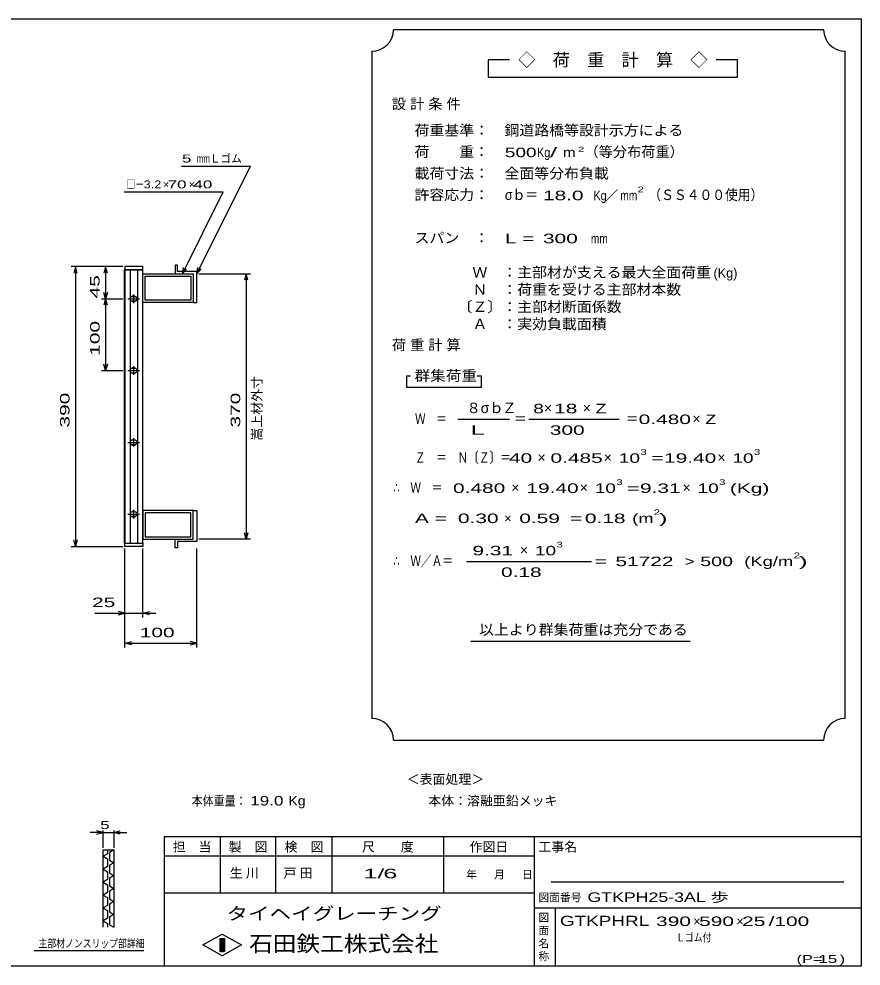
# Model space of a CAD drawing. Units: millimetres, scale not verified. Extents: x -1092 to 1042, y -770 to 629.
# Drawn here: x -133 to 1042, y -691 to 629 of the extents above; entities that cross this region are included whole.
import ezdxf
from ezdxf.enums import TextEntityAlignment as Align

# ---------------------------------------------------------------- set-up
doc = ezdxf.new("R2010")
doc.units = ezdxf.units.MM
doc.header["$LTSCALE"] = 6
for name, color, linetype, lineweight in [('0_2', 150, 'Continuous', 25), ('16', 3, 'Continuous', 25), ('22', 4, 'Continuous', 25), ('24', 2, 'Continuous', 25), ('32', 4, 'Continuous', 25)]:
    doc.layers.add(name, color=color, linetype=linetype, lineweight=lineweight)
doc.styles.add('ベクトル', font='')
doc.styles.get('ベクトル').set_extended_font_data('ベクトル')

msp = doc.modelspace()

# ---------------------------------------------------------------- linework, layer by layer
at = {"layer": '0_2'}
for p, q in [((-1034.4, 629.1), (1041.6, 629.1)), ((1041.6, 629.1), (1041.6, -690.9)), ((1041.6, -510.9), (69.6, -510.9)), ((69.6, -510.9), (69.6, -690.9)), ((147.6, -510.9), (147.6, -588.9)), ((225.6, -588.9), (225.6, -510.9)), ((303.6, -510.9), (303.6, -588.9)), ((459.6, -588.9), (459.6, -510.9)), ((585.6, -510.9), (585.6, -690.9)), ((585.6, -537.9), (69.6, -537.9)), ((1017.6, -573.9), (609.6, -573.9)), ((69.6, -588.9), (585.6, -588.9)), ((585.6, -609.9), (1041.6, -609.9)), ((615.6, -690.9), (615.6, -609.9)), ((123.6, -661.5), (150.6, -646.5)), ((150.6, -646.5), (177.6, -661.5)), ((147.6, -652.5), (153.6, -652.5)), ((147.6, -670.5), (147.6, -652.5)), ((147.6, -652.5), (148.8, -652.5)), ((148.8, -652.5), (148.8, -670.5)), ((150, -670.5), (150, -652.5)), ((150, -652.5), (151.2, -652.5)), ((151.2, -652.5), (151.2, -670.5)), ((152.4, -670.5), (152.4, -652.5)), ((152.4, -652.5), (153.6, -652.5)), ((153.6, -652.5), (153.6, -670.5)), ((153.6, -652.5), (153.6, -670.5)), ((150.6, -676.5), (123.6, -661.5)), ((153.6, -670.5), (147.6, -670.5)), ((148.8, -670.5), (150, -670.5)), ((177.6, -661.5), (150.6, -676.5)), ((151.2, -670.5), (152.4, -670.5)), ((1041.6, -690.9), (-1034.4, -690.9))]:
    msp.add_line(p, q, dxfattribs=at)
at = {"layer": '16'}
for p, q in [((14.3, -101.5), (14.3, 279.5)), ((14.3, 279.5), (15, 279.5)), ((40, 284), (15, 284)), ((15, 284), (15, 279.5)), ((15, 279.5), (40, 279.5)), ((15, 279.5), (15, -101.5)), ((40, 279.5), (15, 279.5)), ((22, 279.5), (22, -101.5)), ((33, -101.5), (33, 279.5)), ((40, 279.5), (40, 284)), ((40, -101.5), (40, 279.5)), ((88, 286), (85, 286)), ((85, 286), (85, 274)), ((88, 277), (88, 286)), ((40, 274), (110, 274)), ((40, 234), (40, 274)), ((43.2, 270.8), (106.8, 270.8)), ((43.2, 237.2), (43.2, 270.8)), ((85, 274), (110, 274)), ((115, 277), (88, 277)), ((106.8, 270.8), (106.8, 237.2)), ((110, 274), (110, 234)), ((110, 274), (110, 234)), ((115, 234), (115, 277)), ((19, 239), (35, 239)), ((29, 242), (25, 242)), ((27, 245), (27, 233)), ((25, 236), (29, 236)), ((110, 234), (40, 234)), ((106.8, 237.2), (43.2, 237.2)), ((110, 234), (115, 234)), ((19, 139), (35, 139)), ((29, 142), (25, 142)), ((25, 136), (29, 136)), ((27, 145), (27, 133)), ((29, 42), (25, 42)), ((27, 45), (27, 33)), ((19, 39), (35, 39)), ((25, 36), (29, 36)), ((19, -61), (35, -61)), ((29, -58), (25, -58)), ((25, -64), (29, -64)), ((27, -55), (27, -67)), ((110, -56), (40, -56)), ((40, -56), (40, -96)), ((106.8, -59.2), (43.2, -59.2)), ((43.2, -59.2), (43.2, -92.8)), ((106.8, -92.8), (106.8, -59.2)), ((110, -96), (110, -56)), ((110, -56), (115, -56)), ((110, -96), (110, -56)), ((115, -56), (115, -99)), ((15, -101.5), (14.3, -101.5)), ((15, -101.5), (40, -101.5)), ((15, -106), (15, -101.5)), ((15, -101.5), (40, -101.5)), ((40, -96), (110, -96)), ((40, -101.5), (40, -106)), ((43.2, -92.8), (106.8, -92.8)), ((85, -108), (85, -96)), ((85, -96), (110, -96)), ((115, -99), (88, -99)), ((88, -99), (88, -108)), ((40, -106), (15, -106)), ((88, -108), (85, -108))]:
    msp.add_line(p, q, dxfattribs=at)
for centre, radius, start, end in [((25, 239), 3, 90, 270), ((27, 239), 4, 46.6, 133.4), ((29, 239), 3, 270, 90), ((27, 239), 4, 226.6, 313.4), ((25, 139), 3, 90, 270), ((27, 139), 4, 46.6, 133.4), ((27, 139), 4, 226.6, 313.4), ((29, 139), 3, 270, 90), ((25, 39), 3, 90, 270), ((27, 39), 4, 46.6, 133.4), ((29, 39), 3, 270, 90), ((27, 39), 4, 226.6, 313.4), ((25, -61), 3, 90, 270), ((27, -61), 4, 46.6, 133.4), ((27, -61), 4, 226.6, 313.4), ((29, -61), 3, 270, 90)]:
    msp.add_arc(centre, radius, start, end, dxfattribs=at)
at = {"layer": '22'}
for p, q in [((94, 424), (190, 424)), ((115, 274), (190, 424)), ((14, 388), (152, 388)), ((95, 274), (152, 388)), ((12, 284), (-60, 284)), ((-54, 284), (-56.4, 275)), ((-51.6, 275), (-54, 284)), ((-54, 284), (-54, -106)), ((12, 284), (-18, 284)), ((-12, 284), (-14.4, 275)), ((-9.6, 275), (-12, 284)), ((-12, 284), (-12, 239)), ((95, 274), (96.8, 282.8)), ((95, 274), (101, 280.6)), ((115, 274), (116.8, 282.8)), ((115, 274), (121, 280.6)), ((118, 274), (190, 274)), ((184, 274), (181.6, 265)), ((186.4, 265), (184, 274)), ((184, 274), (184, -96)), ((-18, 239), (12, 239)), ((-12, 239), (-14.4, 248)), ((-12, 239), (-14.4, 230)), ((-9.6, 248), (-12, 239)), ((-9.6, 230), (-12, 239)), ((-12, 239), (-12, 139)), ((-12, 139), (-14.4, 148)), ((-9.6, 148), (-12, 139)), ((-18, 139), (12, 139)), ((184, -96), (181.6, -87)), ((186.4, -87), (184, -96)), ((-54, -106), (-56.4, -97)), ((-51.6, -97), (-54, -106)), ((190, -96), (118, -96)), ((-60, -106), (12, -106)), ((15, -205), (15, -109)), ((15, -247), (15, -109)), ((40, -205), (40, -109)), ((115, -247), (115, -109)), ((15, -199), (6, -196.6)), ((40, -199), (49, -196.6)), ((-27, -199), (15, -199)), ((6, -201.4), (15, -199)), ((15, -199), (40, -199)), ((49, -201.4), (40, -199)), ((40, -199), (58, -199)), ((15, -241), (24, -238.6)), ((24, -243.4), (15, -241)), ((15, -241), (115, -241)), ((115, -241), (106, -238.6)), ((106, -243.4), (115, -241))]:
    msp.add_line(p, q, dxfattribs=at)
at = {"layer": '24', "color": 4}
for p, q in [((989.4, 614.1), (389.4, 614.1)), ((359.4, 584.1), (359.4, -345.9)), ((1019.4, -345.9), (1019.4, 584.1)), ((551.4, 572.1), (521.4, 572.1)), ((521.4, 572.1), (521.4, 548.1)), ((869.4, 572.1), (839.4, 572.1)), ((869.4, 548.1), (869.4, 572.1)), ((521.4, 548.1), (869.4, 548.1)), ((413.4, 131.1), (407.4, 131.1)), ((407.4, 131.1), (407.4, 116.1)), ((512.4, 131.1), (506.4, 131.1)), ((512.4, 116.1), (512.4, 131.1)), ((407.4, 116.1), (512.4, 116.1)), ((479.4, 71.1), (551.4, 71.1)), ((578.4, 71.1), (704.4, 71.1)), ((491.4, -126.9), (665.4, -126.9)), ((497.4, -237.9), (803.4, -237.9)), ((389.4, -375.9), (989.4, -375.9))]:
    msp.add_line(p, q, dxfattribs=at)
for centre, start, end in [((359.4, 614.1), 270, 0), ((1019.4, 614.1), 180, 270), ((359.4, -375.9), 0, 90), ((1019.4, -375.9), 90, 180)]:
    msp.add_arc(centre, 30, start, end, dxfattribs=at)
at = {"layer": '32'}
for p, q in [((-15.6, -504.9), (-33.6, -504.9)), ((-15.6, -504.9), (-24.6, -502.5)), ((-24.6, -507.3), (-15.6, -504.9)), ((-15.6, -525.9), (-15.6, -501.9)), ((-15.6, -504.9), (-0.6, -504.9)), ((-0.6, -501.9), (-0.6, -525.9)), ((-0.6, -504.9), (8.4, -502.5)), ((8.4, -507.3), (-0.6, -504.9)), ((-0.6, -504.9), (17.4, -504.9)), ((-15.6, -528.9), (-0.6, -528.9)), ((-15.6, -636.9), (-15.6, -528.9)), ((-9.6, -534.3), (-15.6, -537.9)), ((-15.6, -537.9), (-9.6, -541.5)), ((-9.6, -528.9), (-9.6, -534.3)), ((-0.6, -528.9), (-6.6, -532.5)), ((-6.6, -532.5), (-6.6, -543.3)), ((-0.6, -528.9), (-0.6, -636.9)), ((-9.6, -552.3), (-15.6, -555.9)), ((-9.6, -541.5), (-9.6, -552.3)), ((-6.6, -543.3), (-0.6, -546.9)), ((-0.6, -546.9), (-6.6, -550.5)), ((-6.6, -550.5), (-6.6, -561.3)), ((-15.6, -555.9), (-9.6, -559.5)), ((-9.6, -559.5), (-9.6, -570.3)), ((-6.6, -561.3), (-0.6, -564.9)), ((-0.6, -564.9), (-6.6, -568.5)), ((-9.6, -570.3), (-15.6, -573.9)), ((-15.6, -573.9), (-9.6, -577.5)), ((-9.6, -577.5), (-9.6, -588.3)), ((-6.6, -568.5), (-6.6, -579.3)), ((-6.6, -579.3), (-0.6, -582.9)), ((-9.6, -588.3), (-15.6, -591.9)), ((-15.6, -591.9), (-9.6, -595.5)), ((-0.6, -582.9), (-6.6, -586.5)), ((-6.6, -586.5), (-6.6, -597.3)), ((-9.6, -606.3), (-15.6, -609.9)), ((-9.6, -595.5), (-9.6, -606.3)), ((-6.6, -597.3), (-0.6, -600.9)), ((-0.6, -600.9), (-6.6, -604.5)), ((-6.6, -604.5), (-6.6, -615.3)), ((-15.6, -609.9), (-9.6, -613.5)), ((-9.6, -613.5), (-9.6, -624.3)), ((-6.6, -615.3), (-0.6, -618.9)), ((-0.6, -618.9), (-6.6, -622.5)), ((-9.6, -624.3), (-15.6, -627.9)), ((-15.6, -627.9), (-9.6, -631.5)), ((-9.6, -631.5), (-9.6, -636.9)), ((-6.6, -622.5), (-6.6, -633.3)), ((-6.6, -633.3), (-0.6, -636.9)), ((41.4, -669.9), (-111.6, -669.9))]:
    msp.add_line(p, q, dxfattribs=at)

# ---------------------------------------------------------------- texts
at = {"layer": '0_2', "style": 'ベクトル'}
for s, height, p in [('担\u3000当', 13.2, (81.6, -524.7)), ('製\u3000図', 13.2, (159.6, -524.7)), ('検\u3000図', 13.2, (237.6, -524.7)), ('尺\u3000\u3000度', 13.2, (345.6, -524.7)), ('作図日', 13.2, (495.6, -524.7)), ('工事名', 13.2, (591.6, -524.7)), ('年', 11, (490.8, -563.4)), ('月', 11, (529.8, -563.4)), ('日', 11, (568.8, -563.4)), ('図面番号', 11, (591.6, -595.2)), ('図', 11, (591.6, -623.4)), ('面', 11, (591.6, -641.4)), ('名', 11, (591.6, -659.4)), ('称', 11, (591.6, -677.4))]:
    msp.add_text(s, height=height, dxfattribs=at).set_placement(p, align=Align.MIDDLE_LEFT)
at = {"layer": '0_2', "color": 222, "style": 'ベクトル'}
for s, height, width, p in [('タイヘイグレーチング', 17.6, 1.25, (156.6, -617.7)), ('石田鉄工株式会社', 21.99, 1.1, (188.1, -659.7))]:
    msp.add_text(s, height=height, dxfattribs=dict(at, width=width)).set_placement(p, align=Align.MIDDLE_LEFT)
at = {"layer": '22', "color": 2, "style": 'ベクトル'}
for s, height, width, p in [(' 5 ', 11, 1.6, (88, 434.5)), ('mm', 11, 0.75, (115, 434.5)), ('□－', 11, 0.8, (17, 398.5)), ('3.2', 11, 1.2, (41, 398.5)), (' 70 ', 11, 1.6, (68, 398.5)), (' 40 ', 11, 1.6, (104, 398.5)), (' 25 ', 13.2, 1.65, (-39, -184)), (' 100 ', 13.2, 1.65, (27.5, -226)), ('本体重量：', 13.2, 0.85, (108, -460.5)), (' 19.0', 13.2, 1.35, (183, -460.5)), ('Kg', 13.2, 1.1, (243, -460.5)), ('1/', 13.2, 2, (347.4, -561.9)), (' 6 ', 13.2, 2, (365.4, -561.9)), ('GTKPH25-3AL 歩', 13.2, 1.4, (660, -594.9)), ('GTKPHRL', 14.08, 1.4, (621.6, -627.9)), (' 390 ', 13.2, 1.65, (747.6, -628.5)), (' 590 ', 13.2, 1.65, (807.6, -628.5)), (' 25 ', 13.2, 1.65, (867.6, -628.5)), ('/', 13.2, 1.65, (912.6, -628.5)), (' 100 ', 13.2, 1.65, (912.6, -628.5)), ('Ｌゴム付', 11, 0.8, (783.6, -651)), ('(P=', 11, 1.55, (951.6, -681)), (' 15 ', 11, 1.6, (975.6, -681)), (')', 11, 1.6, (1011.6, -681))]:
    msp.add_text(s, height=height, dxfattribs=dict(at, width=width)).set_placement(p, align=Align.MIDDLE_LEFT)
for s, height, p in [('Ｌゴム', 11, (133, 434.5)), ('×', 11, (68, 398.5)), ('×', 11, (104, 398.5)), ('＜表面処理＞', 13.2, (408, -430.5)), ('本体：', 13.2, (438, -460.5)), ('溶融亜鉛メッキ', 13.2, (492, -460.5)), ('×', 13.2, (807.6, -628.5)), ('×', 13.2, (867.6, -628.5))]:
    msp.add_text(s, height=height, dxfattribs=at).set_placement(p, align=Align.MIDDLE_LEFT)
at = {"layer": '22', "color": 2, "style": 'ベクトル', "width": 1.65}
for s, p in [(' 45 ', (-27, 231.5)), (' 100 ', (-27, 151.5)), (' 390 ', (-69, 51.5)), (' 370 ', (169, 51.5))]:
    msp.add_text(s, height=13.2, rotation=90, dxfattribs=at).set_placement(p, align=Align.MIDDLE_LEFT)
at = {"layer": '22', "color": 2, "style": 'ベクトル'}
msp.add_text('嵩上材外寸', height=13.2, rotation=90, dxfattribs=at).set_placement((199, 41.5), align=Align.MIDDLE_LEFT)
at = {"layer": '22', "color": 2, "char_height": 13.2, "attachment_point": 4, "style": 'ベクトル'}
for s, insert in [('\\T1.25;生川\u3000', (161.1, -561.9)), ('\\T1.25;戸田\u3000', (236.1, -561.9))]:
    msp.add_mtext(s, dxfattribs=dict(at, insert=insert))
at = {"layer": '24', "style": 'ベクトル'}
for s, height, p in [('◇\u3000荷\u3000重\u3000計\u3000算\u3000◇', 17.6, (563.4, 572.1)), ('（等分布荷重）', 14.52, (655.8, 444)), ('／', 13.2, (684.9, 383.1)), ('(Kg)', 13.2, (835.8, 275.1)), ('８', 14.5, (491.4, 87)), ('σｂ', 14.52, (511.2, 87)), ('Ｚ', 14.5, (541.2, 87)), ('×', 14.5, (599.4, 87)), ('×', 14.5, (653.4, 87)), ('×', 14.5, (806.4, 72)), ('×', 14.5, (590.4, 18)), ('×', 14.5, (682.8, 18)), ('×', 14.5, (841.2, 18)), ('×', 14.5, (553.8, -24)), ('×', 14.5, (649.2, -24)), ('×', 14.5, (792.6, -24)), ('×', 13.2, (543.9, -66.9)), ('×', 14.5, (565.8, -111))]:
    msp.add_text(s, height=height, dxfattribs=at).set_placement(p, align=Align.MIDDLE_LEFT)
for s, height, width, p in [('荷重基準：\u3000', 14.52, 1.05, (418.8, 474)), ('鋼道路橋等設計示方による', 14.52, 1.05, (544.2, 474)), ('荷\u3000\u3000重：\u3000', 14.52, 1.05, (418.8, 444)), ('500', 13.2, 1.5, (544.8, 443.1)), ('Kg', 13.2, 0.85, (589.8, 443.1)), ('/', 13.2, 2, (607.8, 443.1)), ('2', 6.6, 1.8, (646.8, 447.6)), ('m', 13.2, 1.2, (625.8, 443.1)), ('載荷寸法：\u3000', 14.52, 1.05, (418.8, 414)), ('全面等分布負載', 14.52, 1.05, (544.2, 414)), ('許容応力：\u3000', 14.52, 1.05, (418.8, 384)), ('σｂ＝', 14.52, 0.9, (544.8, 384)), (' 18.0', 13.2, 1.65, (589.8, 383.1)), ('Kg', 13.2, 0.85, (668.4, 383.1)), ('mm', 13.2, 0.8, (705.9, 383.1)), ('2', 7.92, 1.5, (729.9, 391.5)), ('（ＳＳ４００使用）', 14.52, 0.9, (744.9, 384)), ('スパン\u3000：\u3000', 14.52, 1.05, (418.8, 324)), ('L =', 13.2, 1.65, (544.8, 323.1)), (' 300 ', 13.2, 1.65, (589.8, 323.1)), ('mm', 13.2, 0.8, (664.8, 323.1)), ('\u3000Ｗ\u3000：主部材が支える最大全面荷重', 14.52, 1.05, (478.8, 276)), ('\u3000Ｎ\u3000：荷重を受ける主部材本数', 14.52, 1.05, (478.8, 252)), ('〔Ｚ〕：主部材断面係数', 14.52, 1.05, (478.8, 228)), ('\u3000Ａ\u3000：実効負載面積', 14.52, 1.05, (478.8, 204)), ('群集荷重', 14.52, 1.1, (418.8, 132)), ('8', 13.2, 1.5, (584.4, 86.1)), (' 18 ', 13.2, 1.65, (605.4, 86.1)), ('Z', 13.2, 1.4, (671.4, 86.1)), ('Ｗ\u3000＝', 14.52, 0.75, (419.4, 72)), ('＝', 14.5, 0.9, (557.4, 72)), ('＝', 14.5, 0.9, (713.4, 72)), ('0.480', 13.2, 1.65, (731.4, 71.1)), ('Z', 13.2, 1.4, (824.4, 71.1)), (' 300 ', 13.2, 1.65, (599.4, 56.1)), ('Ｚ\u3000＝\u3000Ｎ〔Ｚ〕＝', 14.52, 0.75, (419.4, 18)), ('3', 7.92, 1.5, (733.8, 25.5)), ('3', 7.92, 1.5, (892.2, 25.5)), (' 40 ', 13.2, 1.65, (542.4, 17.1)), ('0.485', 13.2, 1.65, (608.4, 17.1)), ('10', 13.2, 1.5, (703.8, 17.1)), ('=', 13.2, 1.7, (748.8, 17.1)), ('19.40', 13.2, 1.65, (766.8, 17.1)), ('10', 13.2, 1.5, (862.2, 17.1)), ('3', 7.92, 1.5, (700.2, -16.5)), ('3', 7.92, 1.5, (843.6, -16.5)), ('∴\u3000Ｗ\u3000＝', 14.52, 0.75, (389.4, -24)), (' 0.480', 13.2, 1.65, (464.4, -24.9)), ('19.40', 13.2, 1.65, (574.8, -24.9)), ('10', 13.2, 1.5, (670.2, -24.9)), ('=', 13.2, 1.7, (715.2, -24.9)), ('9.31', 13.2, 1.65, (733.2, -24.9)), ('10', 13.2, 1.5, (813.6, -24.9)), ('(Kg)', 13.2, 1.65, (858.6, -24.9)), ('A = ', 13.2, 1.65, (419.4, -66.9)), ('0.30', 13.2, 1.65, (479.4, -66.9)), ('0.59', 13.2, 1.65, (564.9, -66.9)), ('=', 13.2, 1.7, (635.4, -66.9)), ('0.18', 13.2, 1.65, (656.4, -66.9)), ('(m', 13.2, 1.45, (722.4, -66.9)), ('2', 7.92, 1.5, (752.4, -58.5)), (')', 13.2, 2, (759.9, -66.9)), (' 9.31', 13.2, 1.65, (491.4, -111.9)), ('10', 13.2, 1.5, (586.8, -111.9)), ('3', 7.92, 1.5, (616.8, -103.5)), ('∴\u3000Ｗ／Ａ＝', 14.52, 0.75, (389.4, -126)), ('2', 7.92, 1.5, (947.7, -118.5)), ('=', 13.2, 1.7, (669.9, -126.9)), (' 51722 ', 13.2, 1.65, (690.9, -126.9)), ('>', 13.2, 1.3, (795.9, -126.9)), (' 500 ', 13.2, 1.55, (809.7, -126.9)), ('(Kg/m', 13.2, 1.45, (878.7, -126.9)), (')', 13.2, 2, (955.2, -126.9)), ('0.18', 13.2, 1.65, (539.4, -141.9)), ('以上より群集荷重は充分である', 14.52, 1.05, (508.8, -222))]:
    msp.add_text(s, height=height, dxfattribs=dict(at, width=width)).set_placement(p, align=Align.MIDDLE_LEFT)
at = {"layer": '24', "attachment_point": 4, "style": 'ベクトル'}
for s, insert, char_height in [('\\T1.28;設計条件', (387.3, 510), 14.52), ('\\T1.28;荷重計算', (387.3, 174), 14.52), ('\\T1.5;\\W2;\\~L\\~', (482.4, 56.1), 13.2)]:
    msp.add_mtext(s, dxfattribs=dict(at, insert=insert, char_height=char_height))
at = {"layer": '32', "color": 2, "style": 'ベクトル'}
for s, width, p in [(' 5 ', 1.6, (-26.1, -494.4)), ('主部材ノンスリップ部詳細', 0.8, (-105.6, -659.4))]:
    msp.add_text(s, height=11, dxfattribs=dict(at, width=width)).set_placement(p, align=Align.MIDDLE_LEFT)

doc.saveas('drawing.dxf')
